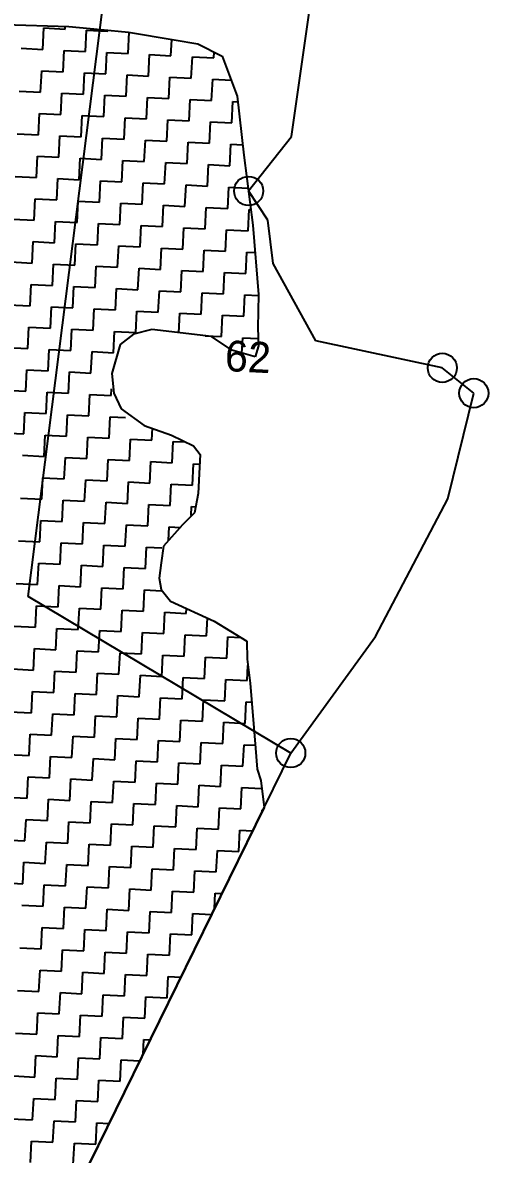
# Model space of a CAD drawing. Header units: metres. Extents: x 279097 to 281627, y 2076079 to 2079019.
# Drawn here: x 281374 to 281516.8, y 2078438.7 to 2078786 of the extents above; entities that cross this region are included whole.
import ezdxf
from ezdxf.enums import TextEntityAlignment as Align

# ---------------------------------------------------------------- set-up
doc = ezdxf.new("R2010")
doc.units = ezdxf.units.M
for name, color, linetype in [('POLY_HATCH', 12, 'Continuous'), ('POLY_PARCEL', 6, 'Continuous'), ('TEXT_PARCEL', 7, 'Continuous'), ('V_BOUND_LINE', 7, 'Continuous')]:
    doc.layers.add(name, color=color, linetype=linetype)
doc.styles.add('TEXT_MAP', font='')
doc.styles.get('TEXT_MAP').set_extended_font_data('Kruti Dev 050')

msp = doc.modelspace()

# ---------------------------------------------------------------- linework, layer by layer
for centre in [(281443.3, 2078734.35), (281502.72, 2078680.05), (281512.38, 2078672.28), (281456.22, 2078561.83)]:
    msp.add_circle(centre, 4.47)
at = {"layer": 'POLY_HATCH'}
for p, q in [((281368.42, 2078785.4), (281388.1, 2078784.86)), ((281388.1, 2078784.86), (281397.91, 2078783.95)), ((281397.91, 2078783.95), (281406.44, 2078783.1)), ((281406.44, 2078783.1), (281420.46, 2078780.69)), ((281420.46, 2078780.69), (281427.68, 2078779.48)), ((281427.68, 2078779.48), (281435.2, 2078775.68)), ((281435.2, 2078775.68), (281439.74, 2078763.47)), ((281439.74, 2078763.47), (281441.85, 2078745.38)), ((281441.85, 2078745.38), (281444.64, 2078723.83)), ((281444.64, 2078723.83), (281446.33, 2078702.62)), ((281446.33, 2078702.62), (281446.17, 2078692.37)), ((281446.17, 2078692.37), (281446.32, 2078686.8)), ((281407.94, 2078690.41), (281403.93, 2078687.18)), ((281413.58, 2078691.84), (281407.94, 2078690.41)), ((281431.9, 2078689.65), (281413.58, 2078691.84)), ((281438.12, 2078685.49), (281431.9, 2078689.65)), ((281403.93, 2078687.18), (281401.35, 2078678.32)), ((281445.3, 2078683.42), (281438.12, 2078685.49)), ((281446.32, 2078686.8), (281445.3, 2078683.42)), ((281401.35, 2078678.32), (281401.91, 2078672.29)), ((281401.91, 2078672.29), (281404.24, 2078667.47)), ((281404.24, 2078667.47), (281411.27, 2078662.41)), ((281411.27, 2078662.41), (281419.69, 2078659.43)), ((281419.69, 2078659.43), (281426.38, 2078656.1)), ((281426.38, 2078656.1), (281428.39, 2078653.43)), ((281428.39, 2078653.43), (281428.2, 2078649.59)), ((281428.2, 2078649.59), (281427.8, 2078641.47)), ((281427.8, 2078641.47), (281426.65, 2078635.53)), ((281426.65, 2078635.53), (281423.04, 2078631.86)), ((281423.04, 2078631.86), (281417.15, 2078625.3)), ((281417.15, 2078625.3), (281416.47, 2078620.2)), ((281416.47, 2078620.2), (281415.81, 2078615.52)), ((281415.81, 2078615.52), (281416.49, 2078612.06)), ((281416.49, 2078612.06), (281419.32, 2078608.49)), ((281419.32, 2078608.49), (281432.72, 2078602.27)), ((281432.72, 2078602.27), (281442.7, 2078596.21)), ((281442.7, 2078596.21), (281442.85, 2078590.63)), ((281442.85, 2078590.63), (281443.78, 2078583.31)), ((281443.78, 2078583.31), (281445.36, 2078563.29)), ((281445.36, 2078563.29), (281445.9, 2078556.84)), ((281445.9, 2078556.84), (281447.01, 2078553.36)), ((281447.01, 2078553.36), (281448.02, 2078545.12)), ((281448.02, 2078545.12), (281382.11, 2078410.62))]:
    msp.add_line(p, q, dxfattribs=at)
at = {"layer": 'POLY_HATCH', "linetype": 'Continuous'}
for p, q in [((281380.13, 2078777.81), (281380.46, 2078784.37)), ((281380.46, 2078784.37), (281387.01, 2078784.04)), ((281387.01, 2078784.04), (281387.06, 2078784.89)), ((281393.25, 2078777.16), (281393.57, 2078783.72)), ((281393.57, 2078783.72), (281400.13, 2078783.39)), ((281400.13, 2078783.39), (281400.15, 2078783.72)), ((281406.36, 2078776.51), (281406.69, 2078783.05)), ((281419.48, 2078775.86), (281419.72, 2078780.82)), ((281373.57, 2078778.13), (281380.13, 2078777.81)), ((281386.37, 2078770.93), (281386.69, 2078777.48)), ((281386.69, 2078777.48), (281393.25, 2078777.16)), ((281399.48, 2078770.28), (281399.81, 2078776.84)), ((281399.81, 2078776.84), (281406.36, 2078776.51)), ((281412.6, 2078769.63), (281412.92, 2078776.19)), ((281412.92, 2078776.19), (281419.48, 2078775.86)), ((281432.59, 2078775.21), (281432.68, 2078776.95)), ((281425.71, 2078768.98), (281426.04, 2078775.54)), ((281426.04, 2078775.54), (281432.59, 2078775.21)), ((281379.48, 2078764.69), (281379.81, 2078771.25)), ((281379.81, 2078771.25), (281386.37, 2078770.93)), ((281392.6, 2078764.04), (281392.92, 2078770.6)), ((281392.92, 2078770.6), (281399.48, 2078770.28)), ((281405.71, 2078763.4), (281406.04, 2078769.95)), ((281406.04, 2078769.95), (281412.6, 2078769.63)), ((281418.83, 2078762.75), (281419.15, 2078769.31)), ((281419.15, 2078769.31), (281425.71, 2078768.98)), ((281431.95, 2078762.1), (281432.27, 2078768.66)), ((281432.27, 2078768.66), (281437.92, 2078768.38)), ((281372.93, 2078765.02), (281379.48, 2078764.69)), ((281385.72, 2078757.81), (281386.04, 2078764.37)), ((281386.04, 2078764.37), (281392.6, 2078764.04)), ((281398.83, 2078757.16), (281399.16, 2078763.72)), ((281399.16, 2078763.72), (281405.71, 2078763.4)), ((281411.95, 2078756.51), (281412.27, 2078763.07)), ((281412.27, 2078763.07), (281418.83, 2078762.75)), ((281425.06, 2078755.87), (281425.39, 2078762.42)), ((281425.39, 2078762.42), (281431.95, 2078762.1)), ((281438.18, 2078755.22), (281438.5, 2078761.77)), ((281438.5, 2078761.77), (281439.95, 2078761.7)), ((281378.84, 2078751.58), (281379.16, 2078758.13)), ((281379.16, 2078758.13), (281385.72, 2078757.81)), ((281391.95, 2078750.93), (281392.27, 2078757.49)), ((281392.27, 2078757.49), (281398.83, 2078757.16)), ((281405.07, 2078750.28), (281405.39, 2078756.84)), ((281405.39, 2078756.84), (281411.95, 2078756.51)), ((281418.18, 2078749.63), (281418.51, 2078756.19)), ((281418.51, 2078756.19), (281425.06, 2078755.87)), ((281431.3, 2078748.98), (281431.62, 2078755.54)), ((281431.62, 2078755.54), (281438.18, 2078755.22)), ((281372.28, 2078751.9), (281378.84, 2078751.58)), ((281385.07, 2078744.7), (281385.39, 2078751.25)), ((281385.39, 2078751.25), (281391.95, 2078750.93)), ((281398.18, 2078744.05), (281398.51, 2078750.6)), ((281398.51, 2078750.6), (281405.07, 2078750.28)), ((281411.3, 2078743.4), (281411.62, 2078749.96)), ((281411.62, 2078749.96), (281418.18, 2078749.63)), ((281424.42, 2078742.75), (281424.74, 2078749.31)), ((281424.74, 2078749.31), (281431.3, 2078748.98)), ((281437.53, 2078742.1), (281437.85, 2078748.66)), ((281437.85, 2078748.66), (281441.48, 2078748.48)), ((281378.19, 2078738.46), (281378.51, 2078745.02)), ((281378.51, 2078745.02), (281385.07, 2078744.7)), ((281391.3, 2078737.81), (281391.63, 2078744.37)), ((281391.63, 2078744.37), (281398.18, 2078744.05)), ((281404.42, 2078737.16), (281404.74, 2078743.72)), ((281404.74, 2078743.72), (281411.3, 2078743.4)), ((281417.53, 2078736.52), (281417.86, 2078743.07)), ((281417.86, 2078743.07), (281424.42, 2078742.75)), ((281430.65, 2078735.87), (281430.97, 2078742.43)), ((281430.97, 2078742.43), (281437.53, 2078742.1)), ((281371.63, 2078738.79), (281378.19, 2078738.46)), ((281384.42, 2078731.58), (281384.74, 2078738.14)), ((281384.74, 2078738.14), (281391.3, 2078737.81)), ((281397.54, 2078730.93), (281397.86, 2078737.49)), ((281397.86, 2078737.49), (281404.42, 2078737.16)), ((281410.65, 2078730.28), (281410.98, 2078736.84)), ((281410.98, 2078736.84), (281417.53, 2078736.52)), ((281423.77, 2078729.63), (281424.09, 2078736.19)), ((281424.09, 2078736.19), (281430.65, 2078735.87)), ((281436.88, 2078728.99), (281437.21, 2078735.54)), ((281437.21, 2078735.54), (281443.16, 2078735.25)), ((281377.54, 2078725.35), (281377.86, 2078731.9)), ((281377.86, 2078731.9), (281384.42, 2078731.58)), ((281390.65, 2078724.7), (281390.98, 2078731.26)), ((281390.98, 2078731.26), (281397.54, 2078730.93)), ((281403.77, 2078724.05), (281404.09, 2078730.61)), ((281404.09, 2078730.61), (281410.65, 2078730.28)), ((281416.88, 2078723.4), (281417.21, 2078729.96)), ((281417.21, 2078729.96), (281423.77, 2078729.63)), ((281430, 2078722.75), (281430.32, 2078729.31)), ((281430.32, 2078729.31), (281436.88, 2078728.99)), ((281443.12, 2078722.1), (281443.44, 2078728.66)), ((281443.44, 2078728.66), (281444.01, 2078728.63)), ((281370.98, 2078725.67), (281377.54, 2078725.35)), ((281383.77, 2078718.46), (281384.1, 2078725.02)), ((281384.1, 2078725.02), (281390.65, 2078724.7)), ((281396.89, 2078717.82), (281397.21, 2078724.37)), ((281397.21, 2078724.37), (281403.77, 2078724.05)), ((281410, 2078717.17), (281410.33, 2078723.73)), ((281410.33, 2078723.73), (281416.88, 2078723.4)), ((281423.12, 2078716.52), (281423.44, 2078723.08)), ((281423.44, 2078723.08), (281430, 2078722.75)), ((281436.23, 2078715.87), (281436.56, 2078722.43)), ((281436.56, 2078722.43), (281443.12, 2078722.1)), ((281376.89, 2078712.23), (281377.21, 2078718.79)), ((281377.21, 2078718.79), (281383.77, 2078718.46)), ((281390.01, 2078711.58), (281390.33, 2078718.14)), ((281390.33, 2078718.14), (281396.89, 2078717.82)), ((281403.12, 2078710.93), (281403.45, 2078717.49)), ((281403.45, 2078717.49), (281410, 2078717.17)), ((281416.24, 2078710.29), (281416.56, 2078716.84)), ((281416.56, 2078716.84), (281423.12, 2078716.52)), ((281429.35, 2078709.64), (281429.68, 2078716.19)), ((281429.68, 2078716.19), (281436.23, 2078715.87)), ((281442.47, 2078708.99), (281442.79, 2078715.55)), ((281442.79, 2078715.55), (281445.31, 2078715.42)), ((281370.33, 2078712.55), (281376.89, 2078712.23)), ((281383.12, 2078705.35), (281383.45, 2078711.91)), ((281383.45, 2078711.91), (281390.01, 2078711.58)), ((281396.24, 2078704.7), (281396.56, 2078711.26)), ((281396.56, 2078711.26), (281403.12, 2078710.93)), ((281409.35, 2078704.05), (281409.68, 2078710.61)), ((281409.68, 2078710.61), (281416.24, 2078710.29)), ((281422.47, 2078703.4), (281422.79, 2078709.96)), ((281422.79, 2078709.96), (281429.35, 2078709.64)), ((281435.59, 2078702.76), (281435.91, 2078709.31)), ((281435.91, 2078709.31), (281442.47, 2078708.99)), ((281376.24, 2078699.12), (281376.57, 2078705.67)), ((281376.57, 2078705.67), (281383.12, 2078705.35)), ((281389.36, 2078698.47), (281389.68, 2078705.02)), ((281389.68, 2078705.02), (281396.24, 2078704.7)), ((281402.47, 2078697.82), (281402.8, 2078704.38)), ((281402.8, 2078704.38), (281409.35, 2078704.05)), ((281415.59, 2078697.17), (281415.91, 2078703.73)), ((281415.91, 2078703.73), (281422.47, 2078703.4)), ((281428.7, 2078696.52), (281429.03, 2078703.08)), ((281429.03, 2078703.08), (281435.59, 2078702.76)), ((281369.68, 2078699.44), (281376.24, 2078699.12)), ((281441.82, 2078695.87), (281442.14, 2078702.43)), ((281442.14, 2078702.43), (281446.32, 2078702.22)), ((281382.48, 2078692.23), (281382.8, 2078698.79)), ((281382.8, 2078698.79), (281389.36, 2078698.47)), ((281395.59, 2078691.58), (281395.91, 2078698.14)), ((281395.91, 2078698.14), (281402.47, 2078697.82)), ((281408.71, 2078690.94), (281409.03, 2078697.49)), ((281409.03, 2078697.49), (281415.59, 2078697.17)), ((281421.85, 2078690.85), (281422.15, 2078696.85)), ((281422.15, 2078696.85), (281428.7, 2078696.52)), ((281434.94, 2078689.64), (281435.26, 2078696.2)), ((281435.26, 2078696.2), (281441.82, 2078695.87)), ((281375.59, 2078686), (281375.92, 2078692.56)), ((281375.92, 2078692.56), (281382.48, 2078692.23)), ((281388.71, 2078685.35), (281389.03, 2078691.91)), ((281389.03, 2078691.91), (281395.59, 2078691.58)), ((281401.82, 2078684.7), (281402.15, 2078691.26)), ((281402.15, 2078691.26), (281408.71, 2078690.94)), ((281429.92, 2078689.89), (281434.94, 2078689.64)), ((281441.26, 2078684.59), (281441.49, 2078689.32)), ((281441.49, 2078689.32), (281446.26, 2078689.08)), ((281369.04, 2078686.32), (281375.59, 2078686)), ((281381.83, 2078679.12), (281382.15, 2078685.68)), ((281382.15, 2078685.68), (281388.71, 2078685.35)), ((281394.94, 2078678.47), (281395.27, 2078685.03)), ((281395.27, 2078685.03), (281401.82, 2078684.7)), ((281374.94, 2078672.88), (281375.27, 2078679.44)), ((281375.27, 2078679.44), (281381.83, 2078679.12)), ((281388.06, 2078672.24), (281388.38, 2078678.79)), ((281388.38, 2078678.79), (281394.94, 2078678.47)), ((281368.39, 2078673.21), (281374.94, 2078672.88)), ((281381.18, 2078666), (281381.5, 2078672.56)), ((281381.5, 2078672.56), (281388.06, 2078672.24)), ((281394.29, 2078665.35), (281394.62, 2078671.91)), ((281394.62, 2078671.91), (281401.18, 2078671.59)), ((281401.18, 2078671.59), (281401.28, 2078673.6)), ((281374.3, 2078659.77), (281374.62, 2078666.33)), ((281374.62, 2078666.33), (281381.18, 2078666)), ((281387.41, 2078659.12), (281387.74, 2078665.68)), ((281387.74, 2078665.68), (281394.29, 2078665.35)), ((281400.53, 2078658.47), (281400.85, 2078665.03)), ((281400.85, 2078665.03), (281405.53, 2078664.8)), ((281413.64, 2078657.82), (281413.83, 2078661.51)), ((281367.74, 2078660.09), (281374.3, 2078659.77)), ((281380.53, 2078652.89), (281380.85, 2078659.44)), ((281380.85, 2078659.44), (281387.41, 2078659.12)), ((281393.65, 2078652.24), (281393.97, 2078658.8)), ((281393.97, 2078658.8), (281400.53, 2078658.47)), ((281406.76, 2078651.59), (281407.09, 2078658.15)), ((281407.09, 2078658.15), (281413.64, 2078657.82)), ((281419.88, 2078650.94), (281420.2, 2078657.5)), ((281420.2, 2078657.5), (281423.94, 2078657.31)), ((281373.97, 2078653.21), (281380.53, 2078652.89)), ((281386.76, 2078646), (281387.09, 2078652.56)), ((281387.09, 2078652.56), (281393.65, 2078652.24)), ((281399.88, 2078645.36), (281400.2, 2078651.91)), ((281400.2, 2078651.91), (281406.76, 2078651.59)), ((281412.99, 2078644.71), (281413.32, 2078651.27)), ((281413.32, 2078651.27), (281419.88, 2078650.94)), ((281426.11, 2078644.06), (281426.43, 2078650.62)), ((281426.43, 2078650.62), (281428.25, 2078650.53)), ((281379.88, 2078639.77), (281380.21, 2078646.33)), ((281380.21, 2078646.33), (281386.76, 2078646)), ((281393, 2078639.12), (281393.32, 2078645.68)), ((281393.32, 2078645.68), (281399.88, 2078645.36)), ((281406.11, 2078638.47), (281406.44, 2078645.03)), ((281406.44, 2078645.03), (281412.99, 2078644.71)), ((281419.23, 2078637.83), (281419.55, 2078644.38)), ((281419.55, 2078644.38), (281426.11, 2078644.06)), ((281373.32, 2078640.1), (281379.88, 2078639.77)), ((281386.12, 2078632.89), (281386.44, 2078639.45)), ((281386.44, 2078639.45), (281393, 2078639.12)), ((281399.23, 2078632.24), (281399.55, 2078638.8)), ((281399.55, 2078638.8), (281406.11, 2078638.47)), ((281412.35, 2078631.59), (281412.67, 2078638.15)), ((281412.67, 2078638.15), (281419.23, 2078637.83)), ((281425.65, 2078634.76), (281425.79, 2078637.5)), ((281425.79, 2078637.5), (281427.02, 2078637.44)), ((281379.23, 2078626.66), (281379.56, 2078633.21)), ((281379.56, 2078633.21), (281386.12, 2078632.89)), ((281392.35, 2078626.01), (281392.67, 2078632.57)), ((281392.67, 2078632.57), (281399.23, 2078632.24)), ((281405.46, 2078625.36), (281405.79, 2078631.92)), ((281405.79, 2078631.92), (281412.35, 2078631.59)), ((281418.69, 2078627.02), (281418.9, 2078631.27)), ((281418.9, 2078631.27), (281422.36, 2078631.1)), ((281372.68, 2078626.98), (281379.23, 2078626.66)), ((281385.47, 2078619.77), (281385.79, 2078626.33)), ((281385.79, 2078626.33), (281392.35, 2078626.01)), ((281398.58, 2078619.13), (281398.91, 2078625.68)), ((281398.91, 2078625.68), (281405.46, 2078625.36)), ((281411.7, 2078618.48), (281412.02, 2078625.03)), ((281412.02, 2078625.03), (281416.7, 2078624.8)), ((281378.58, 2078613.54), (281378.91, 2078620.1)), ((281378.91, 2078620.1), (281385.47, 2078619.77)), ((281391.7, 2078612.89), (281392.02, 2078619.45)), ((281392.02, 2078619.45), (281398.58, 2078619.13)), ((281404.82, 2078612.24), (281405.14, 2078618.8)), ((281405.14, 2078618.8), (281411.7, 2078618.48)), ((281372.03, 2078613.86), (281378.58, 2078613.54)), ((281384.82, 2078606.66), (281385.14, 2078613.22)), ((281385.14, 2078613.22), (281391.7, 2078612.89)), ((281397.93, 2078606.01), (281398.26, 2078612.57)), ((281398.26, 2078612.57), (281404.82, 2078612.24)), ((281411.05, 2078605.36), (281411.37, 2078611.92)), ((281411.37, 2078611.92), (281416.57, 2078611.66)), ((281377.94, 2078600.42), (281378.26, 2078606.98)), ((281378.26, 2078606.98), (281384.82, 2078606.66)), ((281391.05, 2078599.78), (281391.38, 2078606.33)), ((281391.38, 2078606.33), (281397.93, 2078606.01)), ((281404.17, 2078599.13), (281404.49, 2078605.69)), ((281404.49, 2078605.69), (281411.05, 2078605.36)), ((281424.16, 2078604.71), (281424.24, 2078606.21)), ((281417.28, 2078598.48), (281417.61, 2078605.04)), ((281417.61, 2078605.04), (281424.16, 2078604.71)), ((281430.4, 2078597.83), (281430.66, 2078603.22)), ((281371.38, 2078600.75), (281377.94, 2078600.42)), ((281384.17, 2078593.54), (281384.49, 2078600.1)), ((281384.49, 2078600.1), (281391.05, 2078599.78)), ((281397.29, 2078592.89), (281397.61, 2078599.45)), ((281397.61, 2078599.45), (281404.17, 2078599.13)), ((281410.4, 2078592.25), (281410.73, 2078598.8)), ((281410.73, 2078598.8), (281417.28, 2078598.48)), ((281423.52, 2078591.6), (281423.84, 2078598.16)), ((281423.84, 2078598.16), (281430.4, 2078597.83)), ((281436.63, 2078590.95), (281436.96, 2078597.51)), ((281436.96, 2078597.51), (281440.88, 2078597.31)), ((281377.29, 2078587.31), (281377.61, 2078593.87)), ((281377.61, 2078593.87), (281384.17, 2078593.54)), ((281390.4, 2078586.66), (281390.73, 2078593.22)), ((281390.73, 2078593.22), (281397.29, 2078592.89)), ((281403.52, 2078586.01), (281403.84, 2078592.57)), ((281403.84, 2078592.57), (281410.4, 2078592.25)), ((281416.63, 2078585.36), (281416.96, 2078591.92)), ((281416.96, 2078591.92), (281423.52, 2078591.6)), ((281429.75, 2078584.72), (281430.07, 2078591.27)), ((281430.07, 2078591.27), (281436.63, 2078590.95)), ((281442.87, 2078584.07), (281443.1, 2078588.71)), ((281370.73, 2078587.63), (281377.29, 2078587.31)), ((281383.52, 2078580.43), (281383.85, 2078586.99)), ((281383.85, 2078586.99), (281390.4, 2078586.66)), ((281396.64, 2078579.78), (281396.96, 2078586.34)), ((281396.96, 2078586.34), (281403.52, 2078586.01)), ((281409.75, 2078579.13), (281410.08, 2078585.69)), ((281410.08, 2078585.69), (281416.63, 2078585.36)), ((281422.87, 2078578.48), (281423.19, 2078585.04)), ((281423.19, 2078585.04), (281429.75, 2078584.72)), ((281435.98, 2078577.83), (281436.31, 2078584.39)), ((281436.31, 2078584.39), (281442.87, 2078584.07)), ((281376.64, 2078574.19), (281376.96, 2078580.75)), ((281376.96, 2078580.75), (281383.52, 2078580.43)), ((281389.76, 2078573.55), (281390.08, 2078580.1)), ((281390.08, 2078580.1), (281396.64, 2078579.78)), ((281402.87, 2078572.9), (281403.19, 2078579.45)), ((281403.19, 2078579.45), (281409.75, 2078579.13)), ((281415.99, 2078572.25), (281416.31, 2078578.81)), ((281416.31, 2078578.81), (281422.87, 2078578.48)), ((281429.1, 2078571.6), (281429.43, 2078578.16)), ((281429.43, 2078578.16), (281435.98, 2078577.83)), ((281370.08, 2078574.52), (281376.64, 2078574.19)), ((281442.22, 2078570.95), (281442.54, 2078577.51)), ((281442.54, 2078577.51), (281444.24, 2078577.43)), ((281382.87, 2078567.31), (281383.2, 2078573.87)), ((281383.2, 2078573.87), (281389.76, 2078573.55)), ((281395.99, 2078566.66), (281396.31, 2078573.22)), ((281396.31, 2078573.22), (281402.87, 2078572.9)), ((281409.1, 2078566.02), (281409.43, 2078572.57)), ((281409.43, 2078572.57), (281415.99, 2078572.25)), ((281422.22, 2078565.37), (281422.54, 2078571.92)), ((281422.54, 2078571.92), (281429.1, 2078571.6)), ((281435.34, 2078564.72), (281435.66, 2078571.28)), ((281435.66, 2078571.28), (281442.22, 2078570.95)), ((281375.99, 2078561.08), (281376.32, 2078567.64)), ((281376.32, 2078567.64), (281382.87, 2078567.31)), ((281389.11, 2078560.43), (281389.43, 2078566.99)), ((281389.43, 2078566.99), (281395.99, 2078566.66)), ((281402.22, 2078559.78), (281402.55, 2078566.34)), ((281402.55, 2078566.34), (281409.1, 2078566.02)), ((281415.34, 2078559.13), (281415.66, 2078565.69)), ((281415.66, 2078565.69), (281422.22, 2078565.37)), ((281428.45, 2078558.48), (281428.78, 2078565.04)), ((281428.78, 2078565.04), (281435.34, 2078564.72)), ((281441.57, 2078557.84), (281441.89, 2078564.39)), ((281441.89, 2078564.39), (281445.29, 2078564.23)), ((281369.43, 2078561.4), (281375.99, 2078561.08)), ((281382.22, 2078554.2), (281382.55, 2078560.75)), ((281382.55, 2078560.75), (281389.11, 2078560.43)), ((281395.34, 2078553.55), (281395.66, 2078560.11)), ((281395.66, 2078560.11), (281402.22, 2078559.78)), ((281408.46, 2078552.9), (281408.78, 2078559.46)), ((281408.78, 2078559.46), (281415.34, 2078559.13)), ((281421.57, 2078552.25), (281421.9, 2078558.81)), ((281421.9, 2078558.81), (281428.45, 2078558.48)), ((281434.69, 2078551.6), (281435.01, 2078558.16)), ((281435.01, 2078558.16), (281441.57, 2078557.84)), ((281375.34, 2078547.96), (281375.67, 2078554.52)), ((281375.67, 2078554.52), (281382.22, 2078554.2)), ((281388.46, 2078547.31), (281388.78, 2078553.87)), ((281388.78, 2078553.87), (281395.34, 2078553.55)), ((281401.57, 2078546.67), (281401.9, 2078553.22)), ((281401.9, 2078553.22), (281408.46, 2078552.9)), ((281414.69, 2078546.02), (281415.01, 2078552.58)), ((281415.01, 2078552.58), (281421.57, 2078552.25)), ((281427.81, 2078545.37), (281428.13, 2078551.93)), ((281428.13, 2078551.93), (281434.69, 2078551.6)), ((281440.92, 2078544.72), (281441.24, 2078551.28)), ((281441.24, 2078551.28), (281447.3, 2078550.98)), ((281368.79, 2078548.29), (281375.34, 2078547.96)), ((281381.58, 2078541.08), (281381.9, 2078547.64)), ((281381.9, 2078547.64), (281388.46, 2078547.31)), ((281394.69, 2078540.43), (281395.02, 2078546.99)), ((281395.02, 2078546.99), (281401.57, 2078546.67)), ((281407.81, 2078539.78), (281408.13, 2078546.34)), ((281408.13, 2078546.34), (281414.69, 2078546.02)), ((281420.92, 2078539.14), (281421.25, 2078545.69)), ((281421.25, 2078545.69), (281427.81, 2078545.37)), ((281434.04, 2078538.49), (281434.36, 2078545.05)), ((281434.36, 2078545.05), (281440.92, 2078544.72)), ((281447.46, 2078543.96), (281447.48, 2078544.4)), ((281447.48, 2078544.4), (281447.67, 2078544.39)), ((281374.69, 2078534.85), (281375.02, 2078541.41)), ((281375.02, 2078541.41), (281381.58, 2078541.08)), ((281387.81, 2078534.2), (281388.13, 2078540.76)), ((281388.13, 2078540.76), (281394.69, 2078540.43)), ((281400.93, 2078533.55), (281401.25, 2078540.11)), ((281401.25, 2078540.11), (281407.81, 2078539.78)), ((281414.04, 2078532.9), (281414.37, 2078539.46)), ((281414.37, 2078539.46), (281420.92, 2078539.14)), ((281427.16, 2078532.25), (281427.48, 2078538.81)), ((281427.48, 2078538.81), (281434.04, 2078538.49)), ((281440.27, 2078531.61), (281440.6, 2078538.16)), ((281440.6, 2078538.16), (281444.52, 2078537.97)), ((281368.14, 2078535.17), (281374.69, 2078534.85)), ((281380.93, 2078527.97), (281381.25, 2078534.52)), ((281381.25, 2078534.52), (281387.81, 2078534.2)), ((281394.04, 2078527.32), (281394.37, 2078533.87)), ((281394.37, 2078533.87), (281400.93, 2078533.55)), ((281407.16, 2078526.67), (281407.48, 2078533.23)), ((281407.48, 2078533.23), (281414.04, 2078532.9)), ((281420.27, 2078526.02), (281420.6, 2078532.58)), ((281420.6, 2078532.58), (281427.16, 2078532.25)), ((281433.39, 2078525.37), (281433.71, 2078531.93)), ((281433.71, 2078531.93), (281440.27, 2078531.61)), ((281374.05, 2078521.73), (281374.37, 2078528.29)), ((281374.37, 2078528.29), (281380.93, 2078527.97)), ((281387.16, 2078521.08), (281387.49, 2078527.64)), ((281387.49, 2078527.64), (281394.04, 2078527.32)), ((281400.28, 2078520.44), (281400.6, 2078526.99)), ((281400.6, 2078526.99), (281407.16, 2078526.67)), ((281413.39, 2078519.79), (281413.72, 2078526.34)), ((281413.72, 2078526.34), (281420.27, 2078526.02)), ((281426.51, 2078519.14), (281426.83, 2078525.7)), ((281426.83, 2078525.7), (281433.39, 2078525.37)), ((281367.49, 2078522.06), (281374.05, 2078521.73)), ((281380.28, 2078514.85), (281380.6, 2078521.41)), ((281380.6, 2078521.41), (281387.16, 2078521.08)), ((281393.4, 2078514.2), (281393.72, 2078520.76)), ((281393.72, 2078520.76), (281400.28, 2078520.44)), ((281406.51, 2078513.55), (281406.84, 2078520.11)), ((281406.84, 2078520.11), (281413.39, 2078519.79)), ((281419.63, 2078512.9), (281419.95, 2078519.46)), ((281419.95, 2078519.46), (281426.51, 2078519.14)), ((281432.83, 2078514.12), (281433.07, 2078518.81)), ((281433.07, 2078518.81), (281435.08, 2078518.71)), ((281373.72, 2078515.17), (281380.28, 2078514.85)), ((281386.51, 2078507.97), (281386.84, 2078514.53)), ((281386.84, 2078514.53), (281393.4, 2078514.2)), ((281399.63, 2078507.32), (281399.95, 2078513.88)), ((281399.95, 2078513.88), (281406.51, 2078513.55)), ((281412.74, 2078506.67), (281413.07, 2078513.23)), ((281413.07, 2078513.23), (281419.63, 2078512.9)), ((281425.86, 2078506.02), (281426.18, 2078512.58)), ((281426.18, 2078512.58), (281431.94, 2078512.3)), ((281379.63, 2078501.73), (281379.96, 2078508.29)), ((281379.96, 2078508.29), (281386.51, 2078507.97)), ((281392.75, 2078501.09), (281393.07, 2078507.64)), ((281393.07, 2078507.64), (281399.63, 2078507.32)), ((281405.86, 2078500.44), (281406.19, 2078507)), ((281406.19, 2078507), (281412.74, 2078506.67)), ((281418.98, 2078499.79), (281419.3, 2078506.35)), ((281419.3, 2078506.35), (281425.86, 2078506.02)), ((281373.07, 2078502.06), (281379.63, 2078501.73)), ((281385.87, 2078494.85), (281386.19, 2078501.41)), ((281386.19, 2078501.41), (281392.75, 2078501.09)), ((281398.98, 2078494.2), (281399.3, 2078500.76)), ((281399.3, 2078500.76), (281405.86, 2078500.44)), ((281412.1, 2078493.56), (281412.42, 2078500.11)), ((281412.42, 2078500.11), (281418.98, 2078499.79)), ((281425.52, 2078499.21), (281425.54, 2078499.47)), ((281425.54, 2078499.47), (281425.65, 2078499.46)), ((281378.98, 2078488.62), (281379.31, 2078495.18)), ((281379.31, 2078495.18), (281385.87, 2078494.85)), ((281392.1, 2078487.97), (281392.42, 2078494.53)), ((281392.42, 2078494.53), (281398.98, 2078494.2)), ((281405.21, 2078487.32), (281405.54, 2078493.88)), ((281405.54, 2078493.88), (281412.1, 2078493.56)), ((281418.33, 2078486.67), (281418.65, 2078493.23)), ((281418.65, 2078493.23), (281422.5, 2078493.04)), ((281372.43, 2078488.94), (281378.98, 2078488.62)), ((281385.22, 2078481.74), (281385.54, 2078488.29)), ((281385.54, 2078488.29), (281392.1, 2078487.97)), ((281398.33, 2078481.09), (281398.66, 2078487.65)), ((281398.66, 2078487.65), (281405.21, 2078487.32)), ((281411.45, 2078480.44), (281411.77, 2078487)), ((281411.77, 2078487), (281418.33, 2078486.67)), ((281378.33, 2078475.5), (281378.66, 2078482.06)), ((281378.66, 2078482.06), (281385.22, 2078481.74)), ((281391.45, 2078474.86), (281391.77, 2078481.41)), ((281391.77, 2078481.41), (281398.33, 2078481.09)), ((281404.57, 2078474.21), (281404.89, 2078480.76)), ((281404.89, 2078480.76), (281411.45, 2078480.44)), ((281371.78, 2078475.83), (281378.33, 2078475.5)), ((281384.57, 2078468.62), (281384.89, 2078475.18)), ((281384.89, 2078475.18), (281391.45, 2078474.86)), ((281397.68, 2078467.97), (281398.01, 2078474.53)), ((281398.01, 2078474.53), (281404.57, 2078474.21)), ((281410.9, 2078469.37), (281411.12, 2078473.88)), ((281411.12, 2078473.88), (281413.06, 2078473.79)), ((281377.69, 2078462.39), (281378.01, 2078468.95)), ((281378.01, 2078468.95), (281384.57, 2078468.62)), ((281390.8, 2078461.74), (281391.13, 2078468.3)), ((281391.13, 2078468.3), (281397.68, 2078467.97)), ((281403.92, 2078461.09), (281404.24, 2078467.65)), ((281404.24, 2078467.65), (281409.92, 2078467.37)), ((281371.13, 2078462.71), (281377.69, 2078462.39)), ((281383.92, 2078455.51), (281384.24, 2078462.06)), ((281384.24, 2078462.06), (281390.8, 2078461.74)), ((281397.04, 2078454.86), (281397.36, 2078461.42)), ((281397.36, 2078461.42), (281403.92, 2078461.09)), ((281377.04, 2078449.27), (281377.36, 2078455.83)), ((281377.36, 2078455.83), (281383.92, 2078455.51)), ((281390.15, 2078448.62), (281390.48, 2078455.18)), ((281390.48, 2078455.18), (281397.04, 2078454.86)), ((281403.59, 2078454.53), (281403.63, 2078454.53)), ((281403.59, 2078454.45), (281403.59, 2078454.53)), ((281370.48, 2078449.6), (281377.04, 2078449.27)), ((281383.27, 2078442.39), (281383.6, 2078448.95)), ((281383.6, 2078448.95), (281390.15, 2078448.62)), ((281396.39, 2078441.74), (281396.71, 2078448.3)), ((281396.71, 2078448.3), (281400.48, 2078448.11)), ((281376.39, 2078436.16), (281376.71, 2078442.71)), ((281376.71, 2078442.71), (281383.27, 2078442.39)), ((281389.51, 2078435.51), (281389.83, 2078442.07)), ((281389.83, 2078442.07), (281396.39, 2078441.74))]:
    msp.add_line(p, q, dxfattribs=at)
at = {"layer": 'POLY_PARCEL'}
for p, q in [((281375.71, 2078609.87), (281398.78, 2078792.64)), ((281456.22, 2078561.83), (281375.71, 2078609.87))]:
    msp.add_line(p, q, dxfattribs=at)
at = {"layer": 'V_BOUND_LINE'}
for p, q in [((281456.44, 2078751.03), (281462.04, 2078790.43)), ((281443.3, 2078734.35), (281456.44, 2078751.03)), ((281449.24, 2078725.39), (281443.3, 2078734.35)), ((281450.87, 2078712.08), (281449.24, 2078725.39)), ((281463.89, 2078688.36), (281450.87, 2078712.08)), ((281502.72, 2078680.05), (281463.89, 2078688.36)), ((281512.38, 2078672.28), (281502.72, 2078680.05)), ((281504.38, 2078639.84), (281512.38, 2078672.28)), ((281482.22, 2078597.61), (281504.38, 2078639.84)), ((281456.22, 2078561.83), (281482.22, 2078597.61)), ((281382.11, 2078410.62), (281456.22, 2078561.83))]:
    msp.add_line(p, q, dxfattribs=at)

# ---------------------------------------------------------------- texts
at = {"layer": 'TEXT_PARCEL', "style": 'TEXT_MAP'}
msp.add_text('62', height=9.455, rotation=357.1698, dxfattribs=at).set_placement((281443.12, 2078683.48), align=Align.MIDDLE)

doc.saveas('drawing.dxf')
